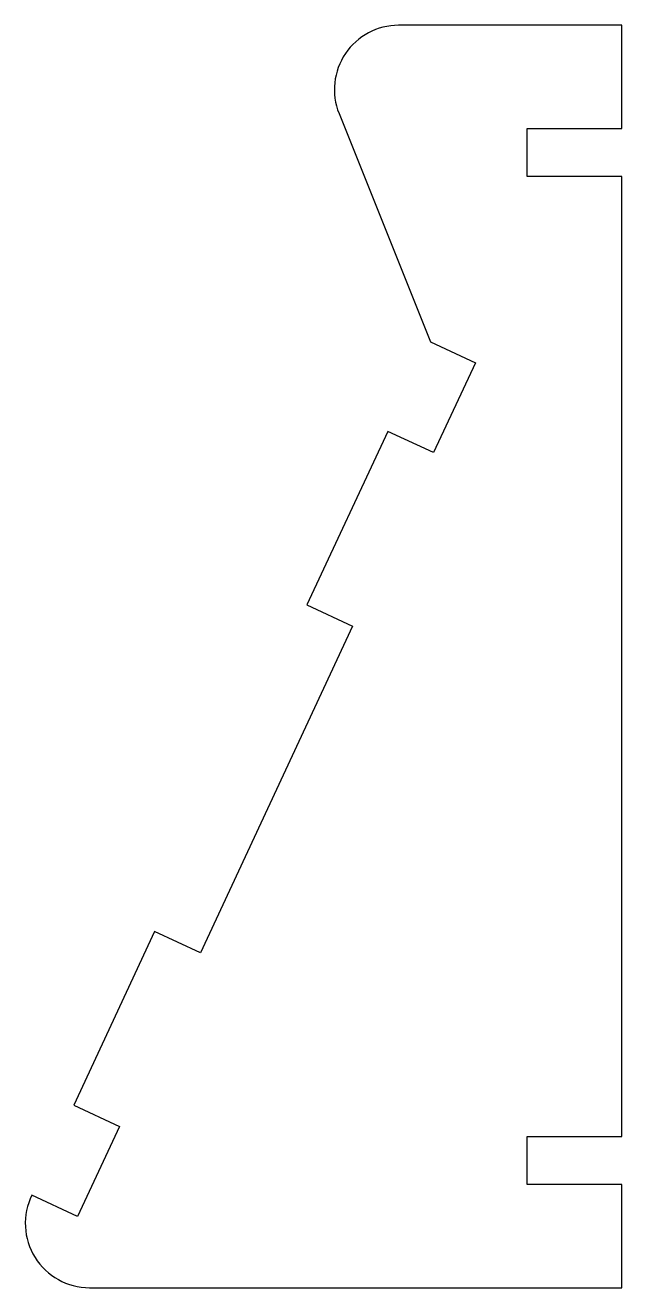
# Model space of a CAD drawing. Header units: millimetres. Extents: x -23 to 24, y -50 to 50.
import ezdxf

# ---------------------------------------------------------------- set-up
doc = ezdxf.new("R2010")
doc.units = ezdxf.units.MM
doc.layers.add('PERIMETER', color=5, linetype='CONTINUOUS')

msp = doc.modelspace()

# ---------------------------------------------------------------- linework, layer by layer
at = {"layer": 'PERIMETER'}
for p, q in [((24.02, 50.1), (6.31, 50.1)), ((24.02, 41.9), (24.02, 50.1)), ((1.58, 43.1), (8.84, 24.98)), ((16.52, 38.1), (16.52, 41.9)), ((16.52, 41.9), (24.02, 41.9)), ((24.02, 38.1), (16.52, 38.1)), ((24.02, -38.1), (24.02, 38.1)), ((8.84, 24.98), (12.41, 23.32)), ((12.41, 23.32), (9.08, 16.18)), ((5.46, 17.87), (-0.97, 4.09)), ((9.08, 16.18), (5.46, 17.87)), ((-0.97, 4.09), (2.66, 2.4)), ((2.66, 2.4), (-9.43, -23.52)), ((-13.06, -21.83), (-19.48, -35.61)), ((-9.43, -23.52), (-13.06, -21.83)), ((-19.48, -35.61), (-15.86, -37.31)), ((-15.86, -37.31), (-19.19, -44.44)), ((16.52, -41.9), (16.52, -38.1)), ((16.52, -38.1), (24.02, -38.1)), ((24.02, -41.9), (16.52, -41.9)), ((24.02, -50.1), (24.02, -41.9)), ((-19.19, -44.44), (-22.81, -42.75)), ((-18.23, -50.1), (24.02, -50.1))]:
    msp.add_line(p, q, dxfattribs=at)
for centre, start, end in [((6.31, 45), 90, 201.8471), ((-18.23, -45), 153.838, 270)]:
    msp.add_arc(centre, 5.1, start, end, dxfattribs=at)

doc.saveas('drawing.dxf')
